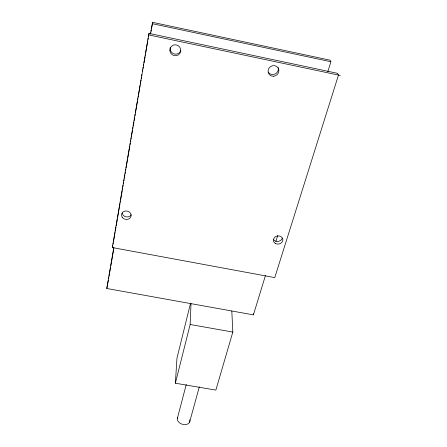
<?xml version="1.0" encoding="UTF-8"?>
<svg xmlns="http://www.w3.org/2000/svg" width="447" height="447" viewBox="0 0 447 447"><rect width="100%" height="100%" fill="white"/><g stroke="black" fill="none" stroke-linecap="round" stroke-linejoin="round"><path stroke-width="0.67" d="M231.814 310.989L232.826 332.065L215.867 390.102L175.369 383.219L190.159 324.5L191.014 303.647M175.369 383.219L176.984 358.047L190.461 303.597M112.303 247.549L148.98 33.385L337.479 73.314L338.485 75.068L274.76 277.604L112.303 247.549L112.795 245.532M113.074 244.168L113.309 242.799M113.544 241.425L115.063 232.496M115.298 231.127L115.533 229.752M115.767 228.378L116.002 227.003M116.237 225.634L117.287 219.455M117.522 218.08L119.975 203.659M120.209 202.29L120.444 200.915M120.679 199.541L122.199 190.618M122.433 189.243L122.668 187.869M122.903 186.494L123.137 185.125M123.366 183.751L123.601 182.376M123.836 181.001L124.07 179.633M124.305 178.258L124.886 174.822M125.121 173.453L125.356 172.078M125.59 170.704L125.825 169.329M126.06 167.96L127.579 159.031M127.814 157.657L129.803 145.985M130.032 144.616L130.267 143.241M130.502 141.867L130.736 140.492M130.971 139.123L131.206 137.749M131.44 136.374L132.491 130.194M132.725 128.82L132.96 127.451M133.195 126.076L133.424 124.702M133.659 123.327L133.893 121.958M134.128 120.584L134.715 117.148M134.949 115.779L135.178 114.404M135.413 113.03L137.402 101.357M137.637 99.983L137.872 98.614M138.106 97.239L138.341 95.865M138.57 94.49L140.095 85.567M140.324 84.192L140.559 82.818M140.794 81.449L141.029 80.074M141.263 78.7L141.498 77.325M141.733 75.951L141.962 74.582M142.548 71.146L142.783 69.777M143.018 68.402L143.252 67.028M143.487 65.653L143.716 64.284M143.951 62.91L145.007 56.73M145.241 55.355L145.471 53.981M145.705 52.612L147.694 40.94M147.929 39.565L148.164 38.191M148.398 36.816L148.98 33.385M265.44 275.57L253.41 314.872L106.783 288.494L113.856 247.219M150.415 33.978L152.611 22.35L330.003 60.177L330.892 61.736L327.83 71.727M108.353 280.314L106.783 288.494M108.587 278.939L108.828 277.559M109.062 276.185L110.593 267.245M110.834 265.87L113.784 248.672M150.605 34.045L150.846 32.67M151.08 31.29L151.315 29.915M151.55 28.541L152.611 22.35M177.308 418.599L186.259 384.481M189.595 422.175L199.34 386.806M275.838 241.598L277.676 235.603M190.159 324.5L232.826 332.065M148.493 34.866L340.217 75.437M152.181 23.657L330.892 61.736M253.304 313.76L253.41 314.872M180.811 50.293A5.498 5.392 51 0 1 174.336 53.975A5.498 5.392 51 0 1 170.246 47.589M278.185 67.575A5.493 5.208 -36.9 0 1 275.056 73.995A5.493 5.208 -36.9 0 1 268.323 72.118M131.284 214.649A4.816 4.213 12.9 0 1 126.177 216.845A4.816 4.213 12.9 0 1 122.154 212.917M282.236 238.206A4.755 4.079 -9.2 0 1 278.28 241.358A4.755 4.079 -9.2 0 1 273.57 239.553M189.791 419.761A6.448 4.632 16.9 0 1 183.169 424.499A6.448 4.632 16.9 0 1 177.643 417.437M273.469 76.269A5.532 5.247 -36.2 0 0 278.179 68.028A5.532 5.247 -36.2 0 0 268.77 68.497A5.532 5.247 -36.2 0 0 273.469 76.269M169.854 50.561A5.537 5.431 49.2 0 0 178.381 54.886A5.537 5.431 49.2 0 0 177.716 45.382A5.537 5.431 49.2 0 0 169.854 50.561M275.732 243.654A4.788 4.101 -9.1 0 0 282.901 239.815A4.788 4.101 -9.1 0 0 275.765 236.53A4.788 4.101 -9.1 0 0 275.732 243.654M122.433 217.538A4.85 4.235 12.9 0 0 130.736 217.197A4.85 4.235 12.9 0 0 125.825 210.973A4.85 4.235 12.9 0 0 122.433 217.538"/></g></svg>
